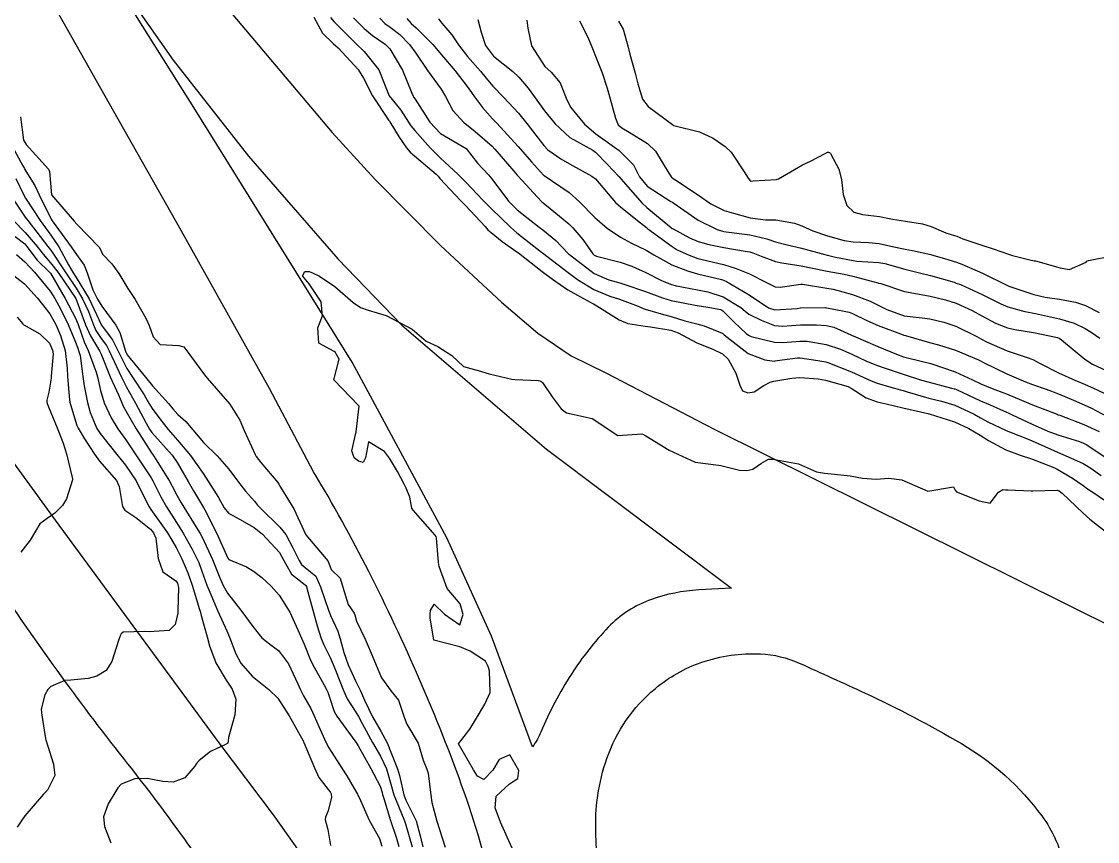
# Model space of a CAD drawing. Header units: metres. Extents: x 318500 to 325275, y 7408834 to 7428799.
# Drawn here: x 321363.2 to 321446.4, y 7415815.7 to 7415879.1 of the extents above; entities that cross this region are included whole.
import ezdxf

# ---------------------------------------------------------------- set-up
doc = ezdxf.new("R2010")
doc.units = ezdxf.units.M
doc.header["$MEASUREMENT"] = 0
for name, color, linetype in [('Curvas de Nivel 1m', 11, 'Continuous'), ('Curvas de Nivel 5m', 15, 'Continuous'), ('Vias Primárias', 230, 'Continuous')]:
    doc.layers.add(name, color=color, linetype=linetype)

msp = doc.modelspace()

# ---------------------------------------------------------------- linework, layer by layer
at = {"layer": 'Curvas de Nivel 1m', "flags": 128}
for points, elevation in [([(321385.786, 7415879.389), (321386.466, 7415878.156), (321387.277, 7415877.366), (321387.675, 7415877.027), (321389.229, 7415875.344), (321389.64, 7415874.664), (321390.319, 7415873.323), (321391.601, 7415871.394), (321391.636, 7415871.345), (321391.659, 7415871.309), (321392.393, 7415870.109), (321392.961, 7415869.289), (321393.226, 7415868.946), (321393.561, 7415868.672), (321395.252, 7415867.254), (321395.389, 7415867.103), (321395.537, 7415866.924), (321397.118, 7415865.234), (321397.514, 7415864.836), (321399.023, 7415863.207), (321399.247, 7415862.963), (321399.486, 7415862.757), (321400.347, 7415862.056), (321401.471, 7415861.261), (321401.602, 7415861.169), (321403.449, 7415859.745), (321404.24, 7415859.138), (321405.428, 7415858.315), (321407.152, 7415857.356), (321407.412, 7415857.227), (321407.668, 7415857.087), (321409.399, 7415855.992), (321410.063, 7415855.727), (321411.395, 7415855.51), (321411.819, 7415855.458), (321413.392, 7415855.197), (321413.942, 7415855.004), (321415.378, 7415854.219), (321416.614, 7415853.729), (321417.366, 7415853.375), (321417.813, 7415852.953), (321418.415, 7415851.873), (321418.723, 7415850.939), (321418.908, 7415850.518), (321419.324, 7415850.352), (321419.813, 7415850.438), (321420.564, 7415850.918), (321421.057, 7415851.19), (321421.335, 7415851.249), (321422.73, 7415851.498), (321423.34, 7415851.551), (321424.756, 7415851.441), (321425.337, 7415851.328), (321427.078, 7415850.833), (321427.329, 7415850.705), (321428.467, 7415849.959), (321429.319, 7415849.658), (321430.021, 7415849.494), (321431.314, 7415849.184), (321433.231, 7415848.751), (321433.31, 7415848.733), (321433.334, 7415848.725), (321435.301, 7415848.108), (321436.4, 7415847.597), (321437.286, 7415847.08), (321437.938, 7415846.683), (321439.269, 7415845.944), (321440.376, 7415845.54), (321441.259, 7415845.253), (321442.86, 7415844.624), (321443.133, 7415844.505), (321443.248, 7415844.45), (321444.414, 7415843.77), (321445.236, 7415843.186), (321445.588, 7415842.939), (321446.155, 7415842.576), (321447.219, 7415841.823)], 731), ([(321388.863, 7415879.348), (321389.692, 7415878.524), (321390.324, 7415877.968), (321391.303, 7415877.316), (321391.675, 7415876.955), (321392.634, 7415875.295), (321393.378, 7415873.529), (321393.475, 7415873.282), (321393.527, 7415873.189), (321393.618, 7415873.048), (321394.763, 7415871.268), (321395.587, 7415870.4), (321397.57, 7415869.23), (321398.443, 7415868.101), (321399.289, 7415867.204), (321399.545, 7415866.892), (321400.827, 7415865.18), (321401.51, 7415864.492), (321403.209, 7415863.153), (321403.488, 7415862.944), (321404.488, 7415862.142), (321405.456, 7415861.12), (321405.47, 7415861.105), (321405.551, 7415861.037), (321407.447, 7415859.588), (321408.583, 7415859.079), (321409.437, 7415858.853), (321409.741, 7415858.76), (321411.427, 7415858.179), (321412.733, 7415857.708), (321413.417, 7415857.499), (321415.267, 7415857.136), (321415.412, 7415857.112), (321416.236, 7415856.978), (321417.233, 7415856.787), (321417.407, 7415856.686), (321418.274, 7415855.822), (321419.208, 7415854.933), (321419.388, 7415854.8), (321419.598, 7415854.717), (321421.38, 7415854.261), (321422.04, 7415854.24), (321423.382, 7415854.357), (321423.908, 7415854.346), (321425.379, 7415854.1), (321426.49, 7415853.726), (321427.368, 7415853.332), (321428.503, 7415852.813), (321429.355, 7415852.459), (321429.867, 7415852.278), (321431.345, 7415851.789), (321432.757, 7415851.34), (321433.336, 7415851.175), (321435.062, 7415850.724), (321435.28, 7415850.671), (321435.329, 7415850.656), (321435.445, 7415850.602), (321437.32, 7415849.735), (321438.052, 7415849.424), (321439.312, 7415848.872), (321439.451, 7415848.807), (321439.751, 7415848.663), (321441.3, 7415847.944), (321442.524, 7415847.395), (321443.287, 7415847.108), (321444.953, 7415846.595), (321445.278, 7415846.47), (321445.52, 7415846.343), (321447.259, 7415845.167)], 729), ([(321390.881, 7415879.322), (321391.286, 7415878.906), (321391.693, 7415878.611), (321392.435, 7415878.046), (321393.173, 7415877.288), (321393.67, 7415876.603), (321394.58, 7415875.271), (321395.629, 7415873.835), (321395.963, 7415873.255), (321396.535, 7415872.172), (321397.411, 7415871.233), (321397.598, 7415871.085), (321398.266, 7415870.543), (321399.573, 7415869.409), (321399.778, 7415869.198), (321401.245, 7415867.491), (321401.504, 7415867.18), (321401.549, 7415867.126), (321403.39, 7415865.151), (321403.518, 7415865.037), (321404.046, 7415864.608), (321405.494, 7415863.409), (321405.806, 7415863.115), (321406.586, 7415862.209), (321407.354, 7415861.092), (321407.468, 7415860.985), (321407.636, 7415860.919), (321409.461, 7415860.455), (321410.379, 7415860.134), (321411.449, 7415859.649), (321412.716, 7415859.021), (321413.436, 7415858.727), (321413.812, 7415858.629), (321415.43, 7415858.309), (321416.249, 7415858.157), (321417.422, 7415857.777), (321418.799, 7415856.939), (321419.128, 7415856.655), (321419.405, 7415856.447), (321420.349, 7415855.972), (321421.397, 7415855.564), (321422.001, 7415855.506), (321423.397, 7415855.622), (321424.65, 7415855.615), (321425.397, 7415855.571), (321425.98, 7415855.436), (321427.299, 7415854.831), (321427.389, 7415854.786), (321427.462, 7415854.756), (321429.377, 7415853.939), (321430.817, 7415853.337), (321431.366, 7415853.147), (321432.921, 7415852.757), (321433.359, 7415852.659), (321433.479, 7415852.627), (321435.349, 7415851.974), (321436.694, 7415851.352), (321437.335, 7415851.038), (321438.204, 7415850.687), (321439.035, 7415850.382), (321439.326, 7415850.278), (321440.467, 7415849.799), (321441.318, 7415849.435), (321443.237, 7415848.695), (321443.31, 7415848.666), (321443.346, 7415848.655), (321443.431, 7415848.618), (321445.3, 7415847.9), (321446.493, 7415847.371)], 728), ([(321392.968, 7415879.291), (321393.318, 7415878.908), (321393.693, 7415878.572), (321394.977, 7415877.267), (321395.668, 7415876.492), (321396.703, 7415875.244), (321397.632, 7415874.028), (321397.968, 7415873.568), (321398.22, 7415873.221), (321398.825, 7415872.419), (321399.605, 7415871.545), (321399.935, 7415871.197), (321401.573, 7415869.394), (321401.761, 7415869.177), (321402.608, 7415868.212), (321403.55, 7415867.171), (321403.586, 7415867.149), (321405.531, 7415865.833), (321406.327, 7415865.112), (321407.502, 7415863.908), (321408.466, 7415863.08), (321409.483, 7415862.393), (321410.35, 7415861.928), (321411.473, 7415861.385), (321412.079, 7415861.034), (321413.459, 7415860.259), (321414.675, 7415859.779), (321415.448, 7415859.549), (321417.3, 7415859.105), (321417.442, 7415859.064), (321417.688, 7415858.958), (321419.425, 7415857.93), (321420.923, 7415856.915), (321421.409, 7415856.761), (321423.14, 7415856.884), (321423.364, 7415856.927), (321423.411, 7415856.933), (321425.327, 7415856.945), (321425.411, 7415856.934), (321425.843, 7415856.854), (321427.154, 7415856.58), (321427.407, 7415856.492), (321428.528, 7415855.94), (321429.398, 7415855.563), (321431.342, 7415854.829), (321431.39, 7415854.812), (321431.417, 7415854.806), (321431.522, 7415854.778), (321433.382, 7415854.242), (321434.063, 7415854.057), (321435.374, 7415853.664), (321437.161, 7415852.904), (321437.362, 7415852.803), (321437.553, 7415852.697), (321439.347, 7415851.812), (321440.784, 7415851.203), (321441.335, 7415851.002), (321442.396, 7415850.629), (321443.327, 7415850.274), (321444.499, 7415849.78), (321445.318, 7415849.435), (321445.901, 7415849.166), (321447.045, 7415848.564)], 727), ([(321395.436, 7415879.263), (321395.697, 7415878.939), (321396.465, 7415878.026), (321396.978, 7415877.241), (321397.667, 7415876.346), (321398.669, 7415875.215), (321399.107, 7415874.673), (321399.638, 7415874.046), (321400.471, 7415873.192), (321401.612, 7415871.97), (321402.26, 7415871.17), (321403.575, 7415869.47), (321403.884, 7415869.145), (321404.87, 7415868.437), (321405.559, 7415868.055), (321407.285, 7415867.103), (321407.547, 7415866.889), (321409.108, 7415865.076), (321409.514, 7415864.696), (321411.043, 7415863.5), (321411.491, 7415863.136), (321411.608, 7415863.039), (321413.476, 7415861.657), (321413.877, 7415861.417), (321414.802, 7415861), (321415.466, 7415860.742), (321415.794, 7415860.656), (321417.46, 7415860.271), (321418.442, 7415859.964), (321419.449, 7415859.561), (321420.672, 7415858.922), (321421.435, 7415858.544), (321421.826, 7415858.513), (321423.438, 7415858.762), (321423.556, 7415858.761), (321425.434, 7415858.454), (321425.928, 7415858.357), (321427.427, 7415857.949), (321428.793, 7415857.435), (321429.415, 7415857.143), (321430.084, 7415856.793), (321431.405, 7415856.319), (321432.801, 7415856.157), (321433.403, 7415856.079), (321434.475, 7415855.808), (321435.398, 7415855.51), (321437.036, 7415854.704), (321437.387, 7415854.509), (321437.775, 7415854.303), (321439.374, 7415853.591), (321440.929, 7415853.084), (321441.364, 7415852.93), (321441.928, 7415852.634), (321443.349, 7415851.903), (321444.598, 7415851.345), (321445.337, 7415851.025), (321446.322, 7415850.575), (321447.013, 7415850.251)], 726), ([(321402.25, 7415879.172), (321402.328, 7415878.543), (321402.612, 7415877.166), (321403.656, 7415875.575), (321404.142, 7415875.143), (321404.837, 7415874.327), (321405.304, 7415873.125), (321405.62, 7415872.442), (321406.699, 7415871.109), (321407.589, 7415870.375), (321409.377, 7415869.073), (321409.481, 7415868.983), (321409.568, 7415868.906), (321410.486, 7415867.983), (321410.957, 7415867.049), (321411.539, 7415866.318), (321413.387, 7415865.156), (321413.521, 7415865.084), (321413.615, 7415865.019), (321415.501, 7415863.69), (321416.964, 7415862.968), (321417.366, 7415862.839), (321417.489, 7415862.815), (321417.658, 7415862.788), (321419.486, 7415862.559), (321420.809, 7415862.246), (321421.481, 7415862.038), (321422.378, 7415861.796), (321423.476, 7415861.525), (321425.287, 7415861.046), (321425.471, 7415860.993), (321425.581, 7415860.968), (321426.117, 7415860.85), (321427.466, 7415860.579), (321427.754, 7415860.538), (321429.464, 7415860.432), (321429.916, 7415860.343), (321431.457, 7415859.901), (321432.587, 7415859.629), (321433.45, 7415859.422), (321435.266, 7415858.899), (321435.442, 7415858.84), (321435.753, 7415858.717), (321437.429, 7415857.955), (321438.87, 7415857.226), (321439.415, 7415856.997), (321440.745, 7415856.65), (321441.305, 7415856.537), (321441.409, 7415856.519), (321441.561, 7415856.486), (321443.404, 7415856.067), (321444.539, 7415855.74), (321445.397, 7415855.336), (321445.854, 7415855.042), (321446.522, 7415854.573)], 724), ([(321406.314, 7415879.114), (321406.956, 7415877.842), (321407.276, 7415877.104), (321407.665, 7415876.129), (321408.076, 7415875.094), (321408.465, 7415873.914), (321408.694, 7415873.084), (321409.111, 7415871.574), (321409.32, 7415871.074), (321409.596, 7415870.825), (321410.161, 7415870.492), (321411.579, 7415869.624), (321412.188, 7415869.034), (321413.23, 7415867.346), (321413.431, 7415867.021), (321413.549, 7415866.924), (321413.779, 7415866.784), (321415.53, 7415865.633), (321416.462, 7415864.976), (321417.512, 7415864.454), (321418.222, 7415864.24), (321419.504, 7415863.891), (321420.694, 7415863.73), (321421.502, 7415863.739), (321422.927, 7415863.461), (321423.496, 7415863.252), (321424.346, 7415862.871), (321425.486, 7415862.486), (321426.778, 7415862.135), (321427.482, 7415862.018), (321428.649, 7415861.98), (321429.481, 7415861.907), (321430.616, 7415861.651), (321431.477, 7415861.462), (321432.065, 7415861.36), (321433.473, 7415861.039), (321433.703, 7415860.977), (321434.524, 7415860.734), (321435.466, 7415860.453), (321435.873, 7415860.307), (321437.454, 7415859.605), (321439.34, 7415858.671), (321439.439, 7415858.626), (321439.508, 7415858.6), (321441.43, 7415857.959), (321442.296, 7415857.762), (321443.425, 7415857.607), (321444.664, 7415857.359), (321445.418, 7415857.101), (321446.473, 7415856.574)], 723), ([(321409.341, 7415879.076), (321409.701, 7415878.452), (321410.077, 7415877.064), (321410.207, 7415876.527), (321410.629, 7415875.055), (321410.829, 7415874.24), (321411.187, 7415873.047), (321411.622, 7415872.48), (321413.6, 7415871.02), (321415.593, 7415870.532), (321416.656, 7415870.044), (321417.577, 7415869.4), (321418.039, 7415868.955), (321419.058, 7415867.442), (321419.364, 7415866.942), (321419.547, 7415866.72), (321419.747, 7415866.737), (321421.549, 7415866.856), (321421.597, 7415866.861), (321421.69, 7415866.908), (321423.561, 7415867.977), (321424.173, 7415868.265), (321425.308, 7415868.863), (321425.482, 7415868.951), (321425.572, 7415868.961), (321425.653, 7415868.941), (321425.723, 7415868.858), (321426.365, 7415867.655), (321426.561, 7415866.845), (321426.701, 7415865.674), (321426.978, 7415864.838), (321427.512, 7415864.311), (321428.185, 7415864.145), (321429.508, 7415863.991), (321430.517, 7415863.777), (321431.503, 7415863.622), (321432.833, 7415863.427), (321433.497, 7415863.223), (321434.64, 7415862.733), (321435.293, 7415862.528), (321435.487, 7415862.459), (321435.938, 7415862.263), (321437.48, 7415861.735), (321438.282, 7415861.492), (321439.474, 7415861.072), (321439.786, 7415860.978), (321441.128, 7415860.645), (321441.469, 7415860.564), (321441.562, 7415860.546), (321443.461, 7415860.026), (321444.183, 7415859.886), (321445.468, 7415860.451), (321445.538, 7415860.52), (321445.645, 7415860.587), (321447.474, 7415860.957)], 722), ([(321363.124, 7415871.687), (321363.362, 7415869.894), (321363.475, 7415869.681), (321363.568, 7415869.549), (321365.283, 7415867.654), (321365.359, 7415867.474), (321365.514, 7415865.65), (321367.27, 7415863.632), (321367.486, 7415863.385), (321369.205, 7415861.604), (321369.297, 7415861.441), (321369.455, 7415861.074), (321370.176, 7415860.317), (321370.732, 7415859.581), (321371.423, 7415858.414), (321371.996, 7415857.564), (321372.822, 7415856.122), (321373.068, 7415855.553), (321373.371, 7415854.677), (321373.908, 7415854.085), (321375.365, 7415854.009), (321375.756, 7415853.906), (321376.051, 7415853.51), (321377.334, 7415851.752), (321377.555, 7415851.488), (321379.3, 7415849.47), (321380.082, 7415848.252), (321380.404, 7415847.453), (321381.252, 7415845.592), (321381.344, 7415845.439), (321381.708, 7415844.968), (321383.022, 7415843.413), (321383.099, 7415843.292), (321383.217, 7415843.065), (321384.237, 7415841.4), (321385.17, 7415839.39), (321386.871, 7415837.364), (321386.957, 7415837.181), (321387.134, 7415836.711), (321387.819, 7415836.039), (321388.022, 7415835.346), (321388.442, 7415833.998), (321388.903, 7415833.333), (321388.957, 7415833.2), (321389.084, 7415832.696), (321389.767, 7415831.323), (321390.308, 7415830.061), (321390.61, 7415829.314), (321391.025, 7415828.314), (321391.772, 7415827.299), (321392.324, 7415826.611), (321392.785, 7415825.283), (321392.982, 7415824.742), (321393.843, 7415823.267), (321394.231, 7415821.97), (321394.536, 7415821.256), (321394.633, 7415820.96), (321394.839, 7415819.251), (321394.902, 7415818.683), (321395.295, 7415817.246), (321395.51, 7415816.604), (321395.952, 7415815.239)], 732), ([(321362.329, 7415869.699), (321363.316, 7415867.91), (321363.435, 7415867.682), (321363.469, 7415867.611), (321363.538, 7415867.492), (321364.242, 7415866.384), (321364.558, 7415865.664), (321365.492, 7415863.79), (321365.58, 7415863.649), (321365.863, 7415863.267), (321367.033, 7415861.634), (321367.454, 7415861.041), (321368.037, 7415860.212), (321368.268, 7415859.618), (321368.705, 7415858.327), (321369.077, 7415857.605), (321369.402, 7415857.055), (321370.495, 7415855.583), (321370.809, 7415855.013), (321371.227, 7415853.572), (321371.356, 7415853.293), (321372.781, 7415851.555), (321373.32, 7415850.897), (321374.555, 7415849.531), (321374.896, 7415849.126), (321375.292, 7415848.688), (321375.907, 7415848.132), (321376.434, 7415847.503), (321377.265, 7415846.515), (321378.319, 7415845.479), (321379.235, 7415844.453), (321379.966, 7415843.459), (321380.506, 7415842.743), (321381.205, 7415841.972), (321381.445, 7415841.679), (321381.659, 7415841.433), (321383.178, 7415839.965), (321383.626, 7415839.405), (321384.173, 7415838.381), (321384.659, 7415837.395), (321384.84, 7415837.096), (321385.135, 7415836.867), (321385.935, 7415836.185), (321386.314, 7415835.372), (321386.963, 7415833.491), (321387.003, 7415833.361), (321387.024, 7415833.296), (321387.088, 7415833.144), (321387.657, 7415831.933), (321387.828, 7415831.349), (321388.103, 7415830.295), (321388.457, 7415829.339), (321389.022, 7415828.097), (321389.393, 7415827.326), (321389.715, 7415826.611), (321390.338, 7415825.317), (321390.973, 7415824.194), (321391.456, 7415823.303), (321391.798, 7415822.446), (321392.264, 7415821.29), (321392.418, 7415820.781), (321392.747, 7415819.282), (321392.904, 7415818.884), (321393.692, 7415817.268), (321394.012, 7415816.114), (321394.209, 7415815.26)], 733), ([(321362.754, 7415866.913), (321363.348, 7415865.683), (321363.516, 7415865.389), (321364.656, 7415863.663), (321365.473, 7415862.54), (321366.081, 7415861.644), (321366.825, 7415860.257), (321367.197, 7415859.632), (321367.435, 7415859.277), (321368.432, 7415857.615), (321369.349, 7415855.632), (321369.364, 7415855.6), (321370.243, 7415854.461), (321370.66, 7415853.581), (321371.34, 7415852.239), (321371.787, 7415851.565), (321372.671, 7415850.195), (321373.047, 7415849.553), (321373.296, 7415849.157), (321373.982, 7415848.234), (321374.536, 7415847.531), (321375.268, 7415846.689), (321376.254, 7415845.505), (321377.229, 7415844.123), (321377.66, 7415843.486), (321378.414, 7415842.272), (321378.875, 7415841.473), (321379.194, 7415841.061), (321380.057, 7415840.587), (321381.178, 7415839.947), (321381.819, 7415839.43), (321383.149, 7415838.009), (321383.486, 7415837.407), (321384.079, 7415836.35), (321385.121, 7415835.512), (321385.187, 7415835.455), (321385.217, 7415835.389), (321385.26, 7415835.245), (321385.759, 7415833.38), (321386.038, 7415832.339), (321386.362, 7415831.371), (321386.576, 7415830.88), (321387.048, 7415829.902), (321387.291, 7415829.356), (321387.468, 7415828.919), (321388.075, 7415827.344), (321388.366, 7415826.702), (321388.994, 7415825.738), (321389.243, 7415825.327), (321389.518, 7415824.788), (321390.316, 7415823.316), (321390.944, 7415822.266), (321391.404, 7415821.303), (321391.738, 7415820.118), (321391.98, 7415819.294), (321392.753, 7415817.411), (321392.805, 7415817.281), (321392.877, 7415817.051), (321393.388, 7415815.272)], 734), ([(321362.559, 7415863.694), (321363.476, 7415862.754), (321364.407, 7415861.666), (321364.873, 7415861.077), (321365.448, 7415860.411), (321366.029, 7415859.644), (321367.41, 7415857.641), (321368.155, 7415855.618), (321368.523, 7415854.764), (321369.219, 7415853.602), (321369.356, 7415853.335), (321370.066, 7415851.589), (321370.696, 7415850.192), (321370.943, 7415849.575), (321371.053, 7415849.33), (321371.293, 7415848.908), (321372.055, 7415847.562), (321373.253, 7415845.717), (321373.368, 7415845.548), (321373.616, 7415845.173), (321374.632, 7415843.529), (321374.843, 7415843.152), (321375.209, 7415842.442), (321375.544, 7415841.855), (321375.749, 7415841.512), (321376.711, 7415839.963), (321377.004, 7415839.492), (321377.166, 7415839.193), (321377.95, 7415837.482), (321378.535, 7415836.067), (321378.776, 7415835.473), (321379.111, 7415834.864), (321380.234, 7415833.453), (321381.073, 7415832.304), (321381.763, 7415831.429), (321382.495, 7415830.859), (321383.05, 7415830.435), (321383.835, 7415829.402), (321384.56, 7415827.851), (321384.759, 7415827.393), (321385.003, 7415826.936), (321385.557, 7415825.95), (321385.829, 7415825.377), (321386.177, 7415824.571), (321386.722, 7415823.364), (321386.954, 7415822.927), (321387.966, 7415821.344), (321388.333, 7415820.747), (321388.914, 7415819.763), (321389.157, 7415819.328), (321389.387, 7415818.84), (321390.069, 7415817.318), (321390.859, 7415815.916), (321391.055, 7415815.307)], 736), ([(321362.715, 7415862.447), (321363.463, 7415861.87), (321363.624, 7415861.678), (321364.403, 7415860.619), (321365.398, 7415859.651), (321365.439, 7415859.605), (321366.586, 7415857.638), (321367.388, 7415856.137), (321367.585, 7415855.627), (321368.056, 7415854.309), (321368.357, 7415853.615), (321368.979, 7415851.962), (321369.071, 7415851.604), (321369.314, 7415850.545), (321369.601, 7415849.595), (321370.119, 7415848.418), (321370.659, 7415847.579), (321371.267, 7415846.722), (321372.033, 7415845.562), (321373.223, 7415843.774), (321373.357, 7415843.548), (321373.98, 7415842.31), (321374.413, 7415841.532), (321375.182, 7415840.339), (321375.703, 7415839.512), (321376.387, 7415838.265), (321376.79, 7415837.495), (321376.894, 7415837.25), (321377.131, 7415836.57), (321377.535, 7415835.486), (321377.836, 7415834.755), (321378.375, 7415833.477), (321379.067, 7415831.954), (321379.283, 7415831.467), (321379.771, 7415830.183), (321380.162, 7415829.453), (321381.025, 7415828.452), (321382.326, 7415827.42), (321383, 7415826.765), (321383.886, 7415825.401), (321384.961, 7415823.454), (321384.983, 7415823.412), (321384.993, 7415823.39), (321385.029, 7415823.319), (321385.856, 7415821.376), (321386.182, 7415820.631), (321386.913, 7415819.699), (321387.062, 7415819.508), (321387.132, 7415819.357), (321387.17, 7415819.092), (321386.89, 7415818.042), (321386.698, 7415817.548), (321386.671, 7415817.363), (321386.869, 7415816.615), (321387.09, 7415815.356)], 737), ([(321362.804, 7415861.04), (321363.448, 7415860.478), (321363.845, 7415860.075), (321364.195, 7415859.669), (321365.418, 7415858.209), (321365.784, 7415857.646), (321366.231, 7415856.809), (321366.796, 7415855.636), (321367.366, 7415854.273), (321367.544, 7415853.809), (321367.618, 7415853.626), (321367.737, 7415853.241), (321367.934, 7415851.621), (321368.044, 7415850.894), (321368.293, 7415849.615), (321368.512, 7415848.832), (321369.03, 7415847.604), (321369.274, 7415847.203), (321370.562, 7415845.58), (321371.238, 7415844.77), (321372.066, 7415843.562), (321372.916, 7415841.84), (321373.056, 7415841.551), (321373.197, 7415841.346), (321374.48, 7415839.53), (321375.153, 7415838.394), (321375.601, 7415837.513), (321376.057, 7415836.434), (321376.381, 7415835.501), (321376.969, 7415833.615), (321376.998, 7415833.491), (321377.085, 7415833.151), (321377.553, 7415831.485), (321377.726, 7415830.811), (321378.21, 7415829.478), (321379.02, 7415828.155), (321379.478, 7415827.463), (321379.777, 7415826.679), (321379.698, 7415825.459), (321379.203, 7415823.707), (321379.177, 7415823.467), (321379.159, 7415823.265), (321378.956, 7415823.174), (321377.808, 7415822.621), (321376.937, 7415821.932), (321376.73, 7415821.696), (321376.597, 7415821.495), (321375.819, 7415820.604), (321374.911, 7415820.256), (321374.121, 7415820.323), (321372.915, 7415820.545), (321371.95, 7415820.524), (321370.908, 7415820.111), (321370.653, 7415819.824), (321370.496, 7415819.576), (321369.889, 7415818.584), (321369.53, 7415817.59), (321369.622, 7415816.835), (321370.093, 7415815.581)], 738), ([(321362.259, 7415859.698), (321363.426, 7415858.773), (321364.428, 7415857.665), (321365.392, 7415856.455), (321365.852, 7415855.645), (321366.226, 7415854.787), (321366.579, 7415853.638), (321366.726, 7415852.25), (321366.752, 7415851.636), (321366.88, 7415850.06), (321366.942, 7415849.634), (321367.288, 7415848.423), (321367.48, 7415847.825), (321367.572, 7415847.626), (321368.083, 7415846.803), (321368.832, 7415845.606), (321369.242, 7415845.083), (321370.531, 7415843.58), (321370.743, 7415843.105), (321371.016, 7415841.573), (321371.196, 7415841.29), (321372.028, 7415840.721), (321373.174, 7415839.824), (321373.398, 7415839.547), (321373.59, 7415839.117), (321373.763, 7415837.541), (321374.122, 7415836.527), (321375.123, 7415835.829), (321375.247, 7415835.644), (321375.294, 7415835.517), (321375.332, 7415835.301), (321375.282, 7415833.517), (321375.271, 7415833.334), (321375.074, 7415832.461), (321374.621, 7415831.973), (321373.065, 7415831.887), (321372.707, 7415831.912), (321371.064, 7415831.859), (321370.901, 7415831.734), (321370.824, 7415831.574), (321370.696, 7415831.215), (321370.186, 7415829.583), (321369.734, 7415828.885), (321369.023, 7415828.45), (321368.364, 7415828.266), (321367.018, 7415828.156), (321366.54, 7415828.112), (321365.468, 7415827.645), (321365.226, 7415827.429), (321365, 7415827.009), (321364.731, 7415825.907), (321364.737, 7415825.654), (321364.775, 7415825.45), (321364.966, 7415824.287), (321365.052, 7415823.649), (321365.077, 7415823.531), (321365.678, 7415821.643), (321365.778, 7415820.78), (321365.206, 7415819.647), (321365.052, 7415819.495), (321364.897, 7415819.342), (321363.447, 7415817.671), (321363.216, 7415817.334), (321362.867, 7415816.788)], 739), ([(321401.117, 7415815.167), (321400.858, 7415815.727), (321400.208, 7415817.18), (321399.796, 7415818.287), (321399.886, 7415819.185), (321400.92, 7415820.133), (321401.552, 7415820.535), (321401.632, 7415821.163), (321400.948, 7415822.385), (321400.106, 7415822.019), (321399.628, 7415821.19), (321398.923, 7415820.475), (321398.44, 7415820.722), (321398.134, 7415821.212), (321396.96, 7415823.23), (321397.838, 7415824.356), (321398.351, 7415825.21), (321399.001, 7415826.3), (321399.41, 7415827.194), (321399.366, 7415828.864), (321399.264, 7415829.197), (321399.046, 7415829.619), (321397.886, 7415830.389), (321397.063, 7415830.731), (321395.07, 7415831.25), (321394.786, 7415832.953), (321394.777, 7415833.255), (321394.815, 7415833.533), (321395.102, 7415834.022), (321395.878, 7415833.242), (321397.082, 7415832.428), (321397.327, 7415833.226), (321397.102, 7415834.039), (321396.098, 7415835.24), (321395.469, 7415836.923), (321395.417, 7415837.247), (321395.269, 7415839.149), (321395.241, 7415839.249), (321395.172, 7415839.357), (321393.457, 7415841.276), (321393.375, 7415841.45), (321393.21, 7415842.286), (321392.931, 7415842.998), (321392.77, 7415843.287), (321392.255, 7415844.275), (321391.632, 7415845.304), (321391.258, 7415845.83), (321390.019, 7415846.572), (321389.783, 7415845.325), (321389.597, 7415844.974), (321389.246, 7415845.064), (321388.9, 7415845.335), (321388.724, 7415845.872), (321389.077, 7415847.333), (321389.3, 7415849.33), (321387.33, 7415851.36), (321387.748, 7415852.96), (321387.528, 7415853.357), (321387.466, 7415853.464), (321387.362, 7415853.558), (321386.177, 7415854.187), (321386.102, 7415855.379), (321386.461, 7415856.307), (321386.361, 7415857.376), (321385.431, 7415858.771), (321384.907, 7415859.395), (321385.104, 7415859.733), (321385.443, 7415859.729), (321385.697, 7415859.641), (321386.243, 7415859.378), (321387.428, 7415858.566), (321388.835, 7415857.339), (321389.404, 7415856.954), (321389.989, 7415856.736), (321391.395, 7415856.325), (321393.38, 7415855.28), (321394.468, 7415854.355), (321395.37, 7415853.933), (321396.458, 7415853.239), (321397.348, 7415852.398), (321398.486, 7415852.07), (321399.339, 7415851.828), (321401.103, 7415851.404), (321401.333, 7415851.387), (321403.164, 7415851.32), (321403.331, 7415851.245), (321403.458, 7415851.148), (321404.221, 7415850.039), (321404.908, 7415849.126), (321405.306, 7415848.821), (321405.682, 7415848.736), (321407.299, 7415848.36), (321409.28, 7415847.07), (321411.144, 7415847.18), (321411.281, 7415847.139), (321411.442, 7415847.038), (321413.264, 7415845.921), (321415.25, 7415844.99), (321417.059, 7415844.773), (321417.248, 7415844.737), (321418.688, 7415844.382), (321419.244, 7415844.342), (321419.715, 7415844.455), (321420.39, 7415844.919), (321420.939, 7415845.229), (321421.255, 7415845.228), (321423.25, 7415844.88), (321424.643, 7415844.258), (321425.243, 7415844.14), (321426.016, 7415844.068), (321427.241, 7415843.932), (321428.19, 7415843.766), (321429.239, 7415843.695), (321430.218, 7415843.763), (321431.239, 7415843.635), (321433.23, 7415842.75), (321435.234, 7415843.083), (321435.354, 7415842.841), (321435.469, 7415842.716), (321437.22, 7415842.004), (321438.066, 7415841.833), (321438.712, 7415842.675), (321439.03, 7415842.874), (321439.232, 7415842.868), (321439.411, 7415842.847), (321441.231, 7415842.77), (321441.365, 7415842.772), (321443.232, 7415842.83), (321443.4, 7415842.776), (321443.611, 7415842.606), (321445.207, 7415841.09), (321445.763, 7415840.582), (321447.184, 7415839.489)], 732)]:
    msp.add_lwpolyline(points, dxfattribs=dict(at, elevation=elevation))
at = {"layer": 'Curvas de Nivel 5m', "flags": 128}
for points, elevation in [([(321387.085, 7415879.369), (321387.36, 7415879.028), (321387.693, 7415878.686), (321389.047, 7415877.346), (321389.671, 7415876.731), (321390.82, 7415875.322), (321391.62, 7415873.31), (321392.528, 7415872.215), (321393.104, 7415871.287), (321393.299, 7415870.988), (321393.59, 7415870.632), (321394.806, 7415869.261), (321395.559, 7415868.512), (321396.941, 7415867.236), (321397.541, 7415866.632), (321398.875, 7415865.21), (321399.511, 7415864.569), (321400.967, 7415863.178), (321401.244, 7415862.93), (321401.486, 7415862.73), (321403.39, 7415861.232), (321403.47, 7415861.168), (321405.448, 7415859.654), (321406.176, 7415859.109), (321407.429, 7415858.342), (321408.664, 7415857.835), (321409.418, 7415857.591), (321410.844, 7415857.048), (321411.247, 7415856.881), (321411.408, 7415856.824), (321412.807, 7415856.422), (321413.402, 7415856.254), (321414.466, 7415855.933), (321415.397, 7415855.697), (321415.959, 7415855.545), (321417.359, 7415854.96), (321417.39, 7415854.936), (321417.513, 7415854.834), (321419.367, 7415853.404), (321420.637, 7415852.917), (321421.359, 7415852.814), (321421.451, 7415852.817), (321421.987, 7415852.901), (321423.179, 7415853.067), (321423.363, 7415853.069), (321424.733, 7415852.859), (321425.358, 7415852.744), (321425.503, 7415852.704), (321427.347, 7415851.974), (321428.853, 7415851.291), (321429.334, 7415851.099), (321430.37, 7415850.784), (321431.133, 7415850.578), (321431.328, 7415850.527), (321431.65, 7415850.443), (321433.322, 7415849.952), (321434.297, 7415849.712), (321435.317, 7415849.408), (321436.816, 7415848.705), (321437.306, 7415848.423), (321437.884, 7415848.108), (321439.292, 7415847.44), (321441.261, 7415846.659), (321441.28, 7415846.652), (321441.306, 7415846.64), (321443.267, 7415845.758), (321444.734, 7415845.122), (321445.254, 7415844.888), (321445.757, 7415844.582), (321446.637, 7415843.962)], 730), ([(321398.479, 7415879.218), (321398.716, 7415878.24), (321399.059, 7415877.209), (321399.668, 7415876.383), (321401.174, 7415875.185), (321401.646, 7415874.757), (321402.366, 7415873.898), (321402.896, 7415873.161), (321403.615, 7415872.16), (321404.439, 7415871.137), (321405.585, 7415870.103), (321407.346, 7415869.102), (321407.568, 7415868.945), (321408.488, 7415868.015), (321409.372, 7415867.073), (321409.547, 7415866.875), (321411.137, 7415865.046), (321411.515, 7415864.689), (321413.315, 7415863.2), (321413.491, 7415863.059), (321413.555, 7415863.019), (321414.831, 7415862.347), (321415.481, 7415862.065), (321416.325, 7415861.824), (321417.476, 7415861.593), (321419.113, 7415861.304), (321419.473, 7415861.242), (321419.718, 7415861.181), (321420.353, 7415860.927), (321421.464, 7415860.502), (321421.967, 7415860.398), (321423.459, 7415860.16), (321424.335, 7415859.994), (321425.454, 7415859.772), (321426.772, 7415859.518), (321427.448, 7415859.37), (321429.383, 7415858.859), (321429.441, 7415858.844), (321429.597, 7415858.798), (321431.431, 7415858.176), (321432.148, 7415858.051), (321433.426, 7415857.835), (321434.608, 7415857.547), (321435.418, 7415857.274), (321436.674, 7415856.707), (321437.406, 7415856.312), (321438.465, 7415855.748), (321439.397, 7415855.368), (321439.975, 7415855.24), (321441.394, 7415855.02), (321443.273, 7415854.621), (321443.389, 7415854.581), (321443.559, 7415854.446), (321445.366, 7415852.968), (321445.961, 7415852.581), (321447.351, 7415851.931)], 725), ([(321362.309, 7415865.698), (321363.494, 7415863.944), (321363.683, 7415863.677), (321364.382, 7415862.761), (321365.246, 7415861.653), (321365.342, 7415861.535), (321365.457, 7415861.383), (321366.621, 7415859.638), (321367.422, 7415858.453), (321367.924, 7415857.622), (321368.382, 7415856.629), (321368.758, 7415855.609), (321368.948, 7415855.179), (321369.37, 7415854.563), (321369.773, 7415854.002), (321369.984, 7415853.591), (321370.54, 7415852.384), (321370.926, 7415851.576), (321371.318, 7415850.797), (321372.011, 7415849.563), (321372.839, 7415848), (321373.081, 7415847.552), (321373.276, 7415847.277), (321374.843, 7415845.526), (321375.242, 7415844.972), (321376.075, 7415843.507), (321376.498, 7415842.786), (321377.201, 7415841.617), (321377.273, 7415841.489), (321377.367, 7415841.319), (321378.291, 7415839.479), (321379.142, 7415837.578), (321379.222, 7415837.469), (321380.585, 7415836.899), (321381.131, 7415836.58), (321381.77, 7415836.074), (321382.487, 7415835.419), (321383.109, 7415834.707), (321383.926, 7415833.402), (321384.665, 7415831.795), (321384.852, 7415831.392), (321385.055, 7415830.919), (321385.49, 7415829.826), (321385.699, 7415829.38), (321386.57, 7415827.814), (321386.808, 7415827.363), (321386.872, 7415827.226), (321387.005, 7415826.839), (321387.37, 7415825.73), (321387.574, 7415825.351), (321388.962, 7415823.468), (321389.059, 7415823.329), (321389.221, 7415823.062), (321390.201, 7415821.317), (321390.916, 7415819.947), (321391.063, 7415819.459), (321391.111, 7415819.307), (321391.21, 7415819.001), (321391.705, 7415817.298), (321392.143, 7415816.008), (321392.371, 7415815.287)], 735), ([(321362.878, 7415856.197), (321363.298, 7415855.681), (321363.342, 7415855.643), (321363.379, 7415855.62), (321364.616, 7415854.905), (321365.365, 7415854.185), (321365.608, 7415853.648), (321365.639, 7415853.364), (321365.506, 7415851.648), (321365.493, 7415851.483), (321365.311, 7415850.401), (321365.171, 7415849.783), (321365.157, 7415849.652), (321365.182, 7415849.535), (321365.296, 7415849.277), (321365.971, 7415847.643), (321366.426, 7415846.475), (321366.677, 7415845.636), (321367.144, 7415843.708), (321367.155, 7415843.631), (321366.68, 7415842.16), (321366.375, 7415841.638), (321365.791, 7415841.044), (321365.185, 7415840.641), (321364.612, 7415840.225), (321364.278, 7415839.663), (321363.873, 7415838.956), (321363.145, 7415838.04)], 740)]:
    msp.add_lwpolyline(points, dxfattribs=dict(at, elevation=elevation))
at = {"layer": 'Vias Primárias'}
msp.add_lwpolyline([(321353.843, 7415925.592), (321362.687, 7415906.656), (321367.153, 7415898.116), (321374.168, 7415886.81), (321379.539, 7415879.57), (321387.222, 7415870.481), (321390.497, 7415866.872), (321395.578, 7415861.742), (321400.289, 7415857.355), (321403.092, 7415854.973), (321405.678, 7415853.205), (321408.369, 7415851.896), (321416.73, 7415847.555), (321455.684, 7415828.198)], dxfattribs=at)
for points in [[(321402.695, 7415822.996), (321399.514, 7415831.56), (321396.06, 7415839.152), (321388.758, 7415852.737), (321376.517, 7415872.422), (321368.064, 7415885.852), (321374.918, 7415876.071), (321380.756, 7415868.643), (321387.643, 7415860.713), (321392.588, 7415855.597), (321403.785, 7415845.998), (321418.075, 7415835.259), (321415.532, 7415835.117, 0.07093), (321411.883, 7415834.388, 0.117597), (321408.547, 7415832.236, 0.048056), (321405.695, 7415828.62, 0.043299), (321403.331, 7415824.134, -0.055313)], [(321408.61, 7415804.433), (321408.098, 7415809.643), (321407.723, 7415813.19), (321407.588, 7415816.273, -0.094945), (321408.44, 7415822.096, -0.135425), (321412.158, 7415827.487, -0.091859), (321415.772, 7415829.53, -0.095066), (321420.307, 7415830.177, -0.093354), (321423.307, 7415829.462, -0.003774), (321428.387, 7415827.146, -0.02341), (321435.834, 7415823.25, -0.102395), (321442.04, 7415817.663, -0.107943), (321443.813, 7415813.679, -0.137448), (321443.37, 7415807.322, -0.068273), (321441.085, 7415802.922, 0.001395), (321437.232, 7415797.439), (321433.273, 7415791.596, -0.069009), (321429.588, 7415787.506, -0.118823), (321425.224, 7415785.326, -0.051885), (321421.917, 7415784.918, -0.088951), (321417.859, 7415785.565, -0.133664), (321413.183, 7415788.773, -0.107331), (321410.112, 7415794.533, -0.045872), (321409.259, 7415799.107, 0.014379)]]:
    msp.add_lwpolyline(points, format="xyb", close=True, dxfattribs=at)
for points in [[(321359.736, 7415722.505), (321367.46, 7415729.3), (321372.727, 7415734.403), (321375.215, 7415737.07), (321379.861, 7415742.629), (321385.634, 7415750.447), (321389.523, 7415756.435), (321392.943, 7415762.81), (321396.727, 7415771.808), (321398.606, 7415776.403), (321400.619, 7415782.919, 0.051035), (321401.081, 7415785.226, 0.005254), (321401.501, 7415790.141, 0.022197), (321401.662, 7415795.447, 0.021239), (321401.336, 7415801.217, 0.025725), (321399.943, 7415810.402, 0.034971), (321397.41, 7415819.491, 0.017473), (321393.966, 7415828.2, 0.014253), (321390.034, 7415836.549, 0.018032), (321385.779, 7415844.253), (321382.366, 7415850.701), (321375.537, 7415862.899), (321370.333, 7415872.088), (321366.083, 7415879.635)], [(321352.984, 7415858.133), (321365.794, 7415840.517), (321378.455, 7415823.292), (321382.66, 7415817.736), (321385.094, 7415814.297, -0.03964), (321386.615, 7415811.74, -0.029397), (321389.839, 7415804.086, -0.073266), (321391.057, 7415797.873, -0.075381), (321390.356, 7415791.109, -0.050671), (321387.526, 7415783.472, 0.000812), (321384.786, 7415777.864), (321363.35, 7415744.251), (321355.114, 7415731.549)], [(321357.165, 7415746.43), (321369.111, 7415765.08), (321379.497, 7415781.527), (321382.806, 7415788.155), (321384.002, 7415793.625, 0.088481), (321384.277, 7415800.733, 0.064159), (321383.872, 7415802.221, 0.046885), (321379.45, 7415810.557, 0.021821), (321371.43, 7415821.672, -0.019998), (321361.386, 7415835.483)]]:
    msp.add_lwpolyline(points, format="xyb", dxfattribs=at)

doc.saveas('drawing.dxf')
